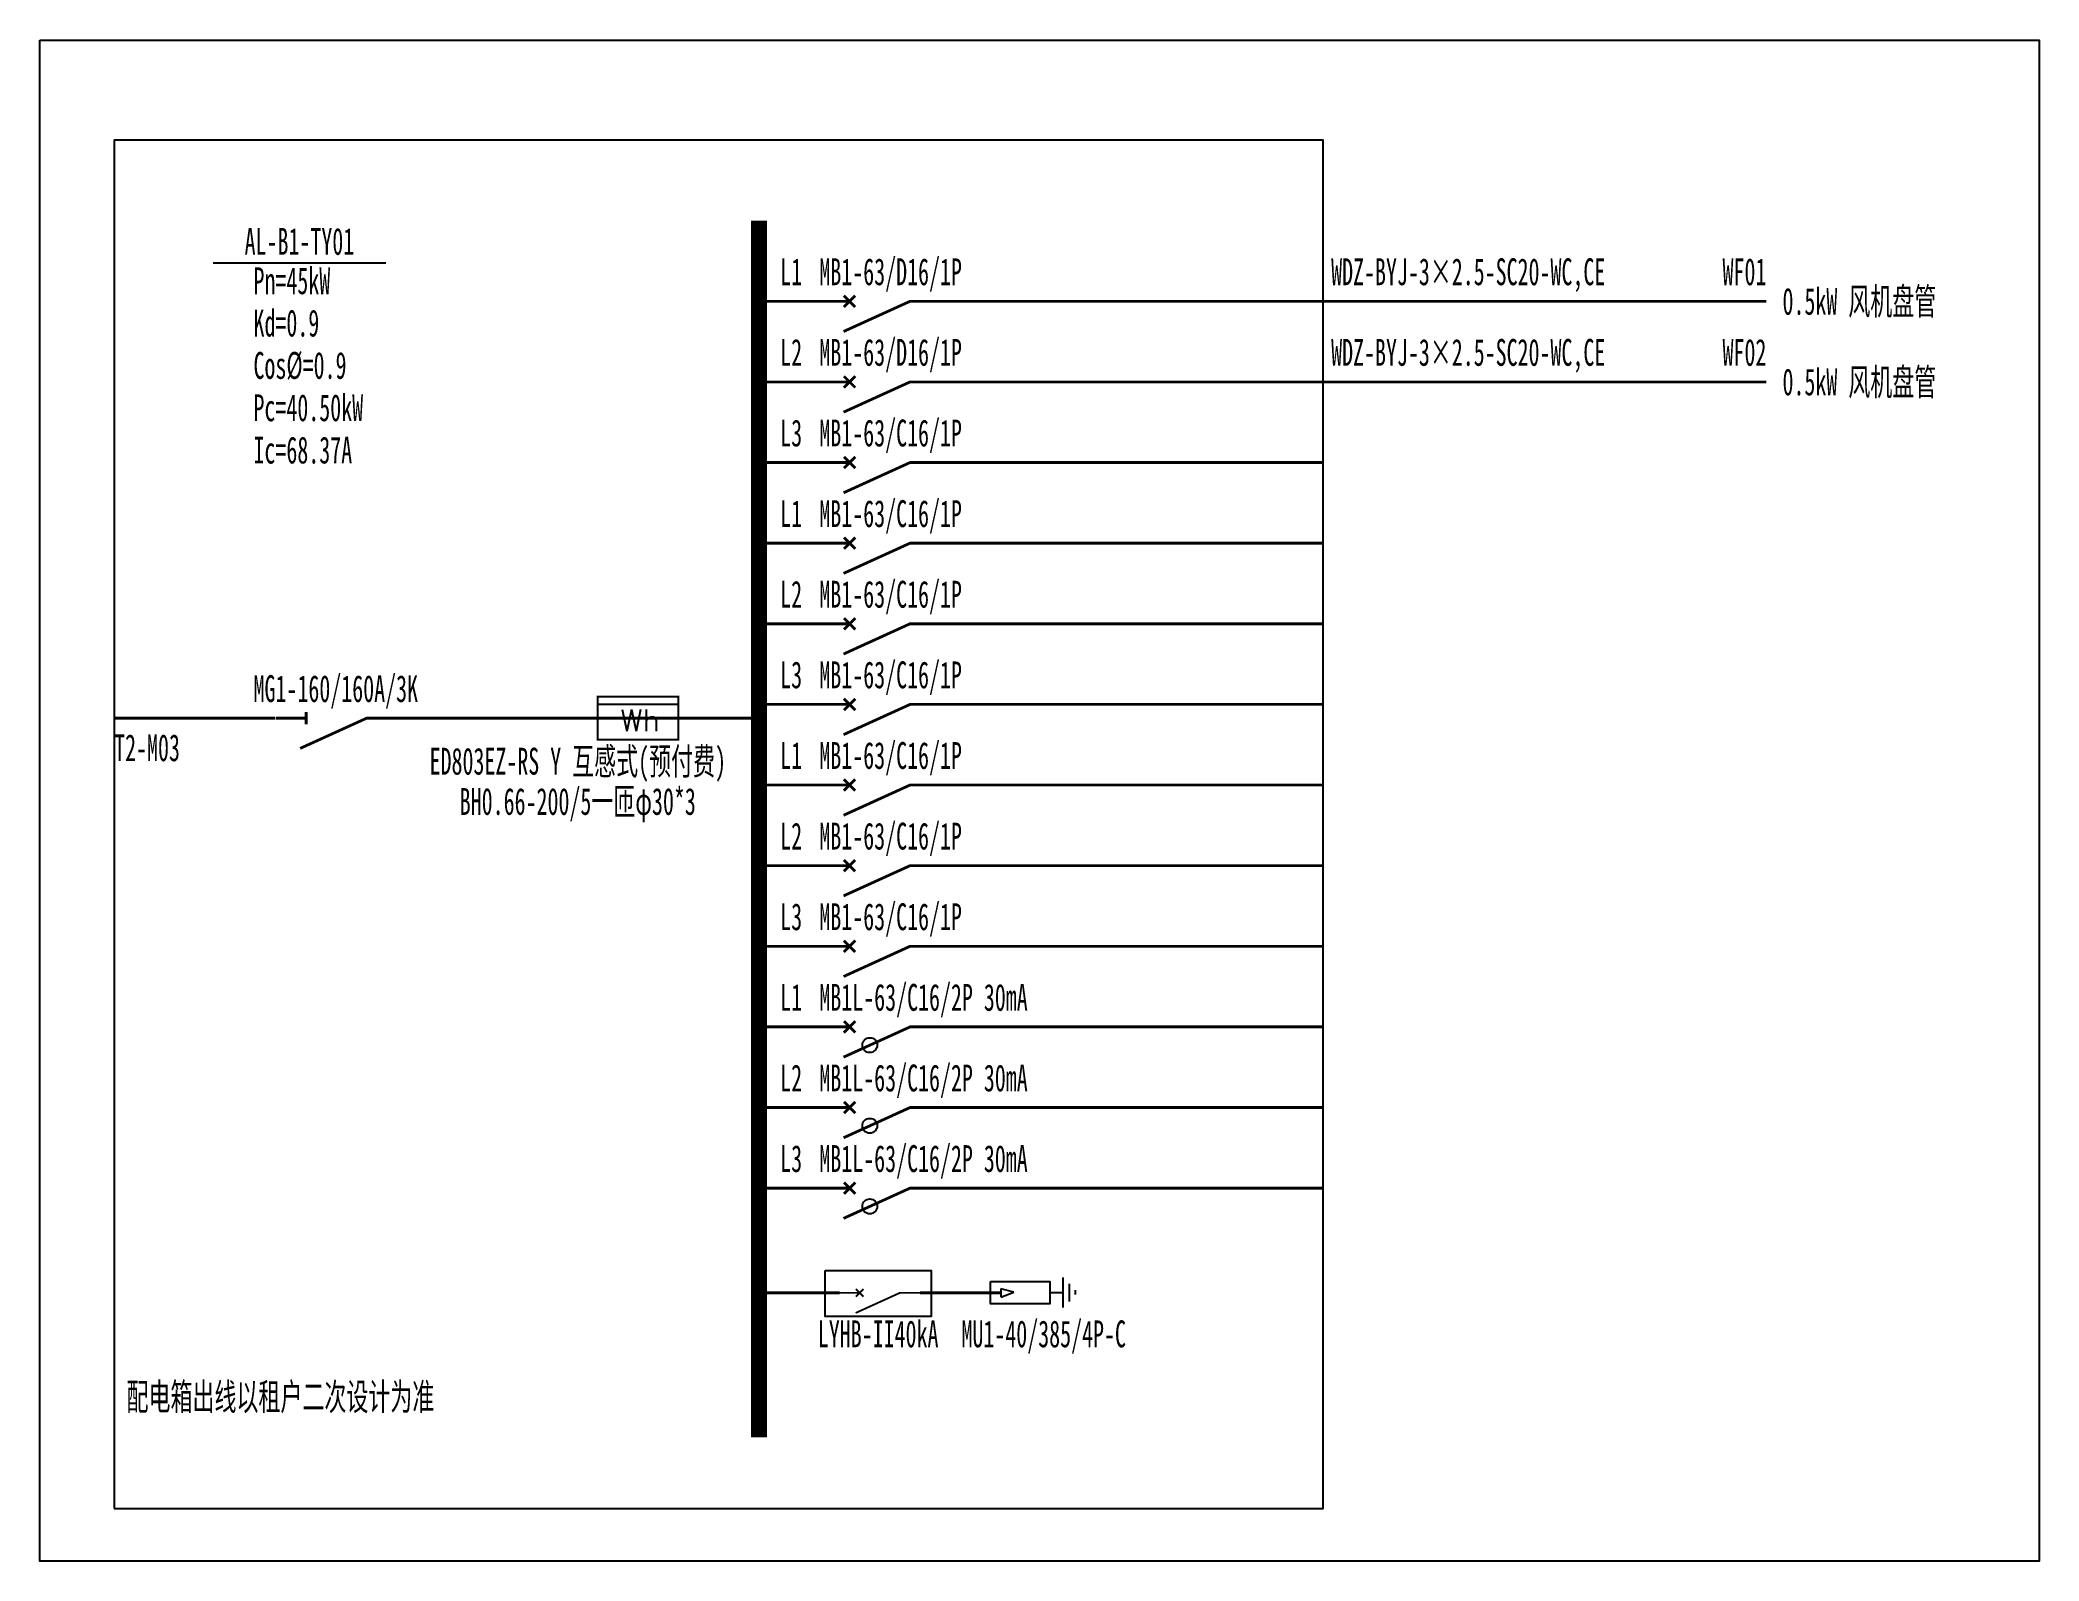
# Model space of a CAD drawing. Extents: x 1418005 to 1422469, y 419219 to 422615.
import ezdxf
from ezdxf.enums import TextEntityAlignment as Align

# ---------------------------------------------------------------- set-up
doc = ezdxf.new("R2010")
doc.units = 0
doc.header["$MEASUREMENT"] = 0
doc.layers.add('系统图', color=1, linetype='Continuous')
doc.styles.add('_SIMPLEX', font='simplex_.ttf', dxfattribs={"width": 0.6})
doc.styles.add('宋体', font='', dxfattribs={"width": 0.8, "height": 3.5})
doc.styles.get('宋体').set_extended_font_data('SimSun')

# ---------------------------------------------------------------- blocks, each defined once
blk = doc.blocks.new('$element$00000492')
blk.add_line((0.173, 0), (0.173, -1))
at = {"const_width": 0.0233}
blk.add_lwpolyline([(-0.267, 0), (0.267, 0), (0.267, -1), (-0.267, -1), (-0.267, 0)], dxfattribs=at)
at = {"style": '_SIMPLEX'}
blk.add_text('Wh', height=0.2667, rotation=270, dxfattribs=at).set_placement((-0.161, -0.281))
at = {"flags": 9}
blk.add_attdef('S', (0, 0), '', height=0.00000667, dxfattribs=at)
blk.add_attdef('S', (0, 0), '', height=0.00000667, dxfattribs=at)
blk.add_attdef('S', (0, 0), '', height=0.00000667, dxfattribs=at)
blk = doc.blocks.new('$element$00000497')
at = {"const_width": 0.0233}
for points in [[(0, 0), (0, -0.25)], [(0, -1), (0, -0.75), (-0.25, -0.2)], [(-0.047, -0.297), (0.047, -0.203)], [(-0.047, -0.203), (0.047, -0.297)]]:
    blk.add_lwpolyline(points, dxfattribs=at)
at = {"flags": 9}
blk.add_attdef('S', (0, 0), '', height=0.00000667, dxfattribs=at)
blk = doc.blocks.new('$element$00000525')
at = {"const_width": 0.0233}
for points in [[(0, 0), (0, -0.25)], [(-0.25, -0.2), (0, -0.75), (0, -1)], [(-0.047, -0.203), (0.047, -0.297)], [(0.047, -0.203), (-0.047, -0.297)]]:
    blk.add_lwpolyline(points, dxfattribs=at)
blk.add_circle((-0.151, -0.417), 0.0615)
at = {"flags": 9}
blk.add_attdef('S', (0, 0), '', height=0.00000667, dxfattribs=at)
blk = doc.blocks.new('$element$00000519')
at = {"const_width": 0.0233}
for points in [[(0, 0), (0, -0.25)], [(0, -1), (0, -0.75), (-0.25, -0.2)], [(-0.05, -0.25), (0.05, -0.25)]]:
    blk.add_lwpolyline(points, dxfattribs=at)
at = {"flags": 9}
blk.add_attdef('S', (0, 0), '', height=0.00000667, dxfattribs=at)

msp = doc.modelspace()

# ---------------------------------------------------------------- linework, layer by layer
at = {"color": 0, "linetype": 'ByBlock'}
for p, q in [((1418391.4, 422117.4), (1418777.5, 422117.4)), ((1420289.6, 419852.1), (1420289.6, 419784.9)), ((1420179.9, 419819.1), (1420150.6, 419827)), ((1420150.6, 419827), (1420150.6, 419808.8)), ((1420150.6, 419808.3), (1420179.9, 419819.1)), ((1420260.4, 419818.9), (1420288.5, 419818.9)), ((1420303.4, 419838.1), (1420303.4, 419798.8)), ((1420317.2, 419823.6), (1420317.2, 419813.9))]:
    msp.add_line(p, q, dxfattribs=at)
for points in [[(1418170.6, 419336.6), (1420870.6, 419336.6), (1420870.6, 422391.6), (1418170.6, 422391.6)], [(1419758.6, 419867.4), (1419995.2, 419867.4), (1419995.2, 419765.3), (1419758.6, 419765.3)], [(1420127.8, 419843.1), (1420260.6, 419843.1), (1420260.6, 419793), (1420127.8, 419793)]]:
    msp.add_lwpolyline(points, close=True, dxfattribs=at)
for points, const_width in [([(1419610.6, 422211.6), (1419610.6, 419495)], 36), ([(1419610.6, 422031.6), (1419745.6, 422031.6)], 6.3), ([(1420015.6, 422031.6), (1421860.6, 422031.6)], 6.3), ([(1419610.6, 421851.6), (1419745.6, 421851.6)], 6.3), ([(1420015.6, 421851.6), (1421860.6, 421851.6)], 6.3), ([(1419610.6, 421671.6), (1419745.6, 421671.6)], 6.3), ([(1420015.6, 421671.6), (1420870.6, 421671.6)], 6.3), ([(1419610.6, 421491.6), (1419745.6, 421491.6)], 6.3), ([(1420015.6, 421491.6), (1420870.6, 421491.6)], 6.3), ([(1419610.6, 421311.6), (1419745.6, 421311.6)], 6.3), ([(1420015.6, 421311.6), (1420870.6, 421311.6)], 6.3), ([(1418170.6, 421100.9), (1418530.6, 421100.9)], 6.3), ([(1418800.6, 421100.9), (1419610.6, 421100.9)], 6.3), ([(1419610.6, 421131.6), (1419745.6, 421131.6)], 6.3), ([(1420015.6, 421131.6), (1420870.6, 421131.6)], 6.3), ([(1419610.6, 420951.6), (1419745.6, 420951.6)], 6.3), ([(1420015.6, 420951.6), (1420870.6, 420951.6)], 6.3), ([(1419610.6, 420771.6), (1419745.6, 420771.6)], 6.3), ([(1420015.6, 420771.6), (1420870.6, 420771.6)], 6.3), ([(1419610.6, 420591.6), (1419745.6, 420591.6)], 6.3), ([(1420015.6, 420591.6), (1420870.6, 420591.6)], 6.3), ([(1419610.6, 420411.6), (1419745.6, 420411.6)], 6.3), ([(1420015.6, 420411.6), (1420870.6, 420411.6)], 6.3), ([(1419610.6, 420231.6), (1419745.6, 420231.6)], 6.3), ([(1420015.6, 420231.6), (1420870.6, 420231.6)], 6.3), ([(1419610.6, 420051.6), (1419745.6, 420051.6)], 6.3), ([(1420015.6, 420051.6), (1420870.6, 420051.6)], 6.3), ([(1419610.6, 419817.9), (1419790.6, 419817.9)], 6.3), ([(1419970.6, 419817.9), (1420150.6, 419817.9)], 6.3)]:
    msp.add_lwpolyline(points, dxfattribs=dict(at, const_width=const_width))
at = {"layer": '系统图'}
msp.add_lwpolyline([(1418005, 422615), (1422469.5, 422615), (1422469.5, 419219.1), (1418005, 419219.1)], close=True, dxfattribs=at)

# ---------------------------------------------------------------- block references
at = {"color": 0, "linetype": 'ByBlock', "rotation": 90}
for name, p, xscale, yscale, zscale in [('$element$00000497', (1419745.6, 422031.6), 270, 270, 270), ('$element$00000497', (1419745.6, 422031.6), 270, 270, 270), ('$element$00000497', (1419745.6, 421851.6), 270, 270, 270), ('$element$00000497', (1419745.6, 421851.6), 270, 270, 270), ('$element$00000497', (1419745.6, 421671.6), 270, 270, 270), ('$element$00000497', (1419745.6, 421491.6), 270, 270, 270), ('$element$00000497', (1419745.6, 421491.6), 270, 270, 270), ('$element$00000497', (1419745.6, 421311.6), 270, 270, 270), ('$element$00000497', (1419745.6, 421311.6), 270, 270, 270), ('$element$00000492', (1419250.6, 421100.9), 180, 180, 180), ('$element$00000497', (1419745.6, 421131.6), 270, 270, 270), ('$element$00000519', (1418532, 421100.9), 270, 270, 270), ('$element$00000497', (1419745.6, 420951.6), 270, 270, 270), ('$element$00000497', (1419745.6, 420951.6), 270, 270, 270), ('$element$00000497', (1419745.6, 420771.6), 270, 270, 270), ('$element$00000497', (1419745.6, 420771.6), 270, 270, 270), ('$element$00000497', (1419745.6, 420591.6), 270, 270, 270), ('$element$00000525', (1419745.6, 420411.6), 270, 270, 270), ('$element$00000525', (1419745.6, 420231.6), 270, 270, 270), ('$element$00000525', (1419745.6, 420051.6), 270, 270, 270), ('$element$00000497', (1419790.6, 419817.9), 180, 180, 180)]:
    msp.add_blockref(name, p, dxfattribs=dict(at, xscale=xscale, yscale=yscale, zscale=zscale))

# ---------------------------------------------------------------- texts
at = {"color": 0, "linetype": 'ByBlock', "style": '宋体', "width": 0.6}
for s, p in [('AL-B1-TY01', (1418584.4, 422117.4)), ('L1', (1419682.6, 422049.6)), ('L2', (1419682.6, 421869.6)), ('L3', (1419682.6, 421689.6)), ('L1', (1419682.6, 421509.6)), ('L2', (1419682.6, 421329.6)), ('L3', (1419682.6, 421149.6)), ('L1', (1419682.6, 420969.6)), ('L2', (1419682.6, 420789.6)), ('L3', (1419682.6, 420609.6)), ('L1', (1419682.6, 420429.6)), ('L2', (1419682.6, 420249.6)), ('L3', (1419682.6, 420069.6))]:
    msp.add_text(s, height=60, dxfattribs=at).set_placement(p, align=Align.BOTTOM_CENTER)
at = {"color": 110, "linetype": 'ByBlock', "style": '宋体', "width": 0.6}
for p in [(1419745.6, 422049.6), (1419745.6, 421869.6)]:
    msp.add_text('MB1-63/D16/1P', height=60, dxfattribs=at).set_placement(p, align=Align.BOTTOM_LEFT)
at = {"color": 0, "linetype": 'ByBlock', "style": '宋体', "width": 0.6}
for p in [(1420888.6, 422049.6), (1420888.6, 421869.6)]:
    msp.add_text('WDZ-BYJ-3×2.5-SC20-WC,CE', height=60, dxfattribs=at).set_placement(p, align=Align.BOTTOM_LEFT)
for s, p in [('WF01', (1421860.6, 422049.6)), ('WF02', (1421860.6, 421869.6))]:
    msp.add_text(s, height=60, dxfattribs=at).set_placement(p, align=Align.BOTTOM_RIGHT)
for s, p in [('Pn=45kW', (1418481.8, 422047.5)), ('Kd=0.9', (1418481.8, 421953)), ('Cos%%C=0.9', (1418481.8, 421858.5)), ('Pc=40.50kW', (1418481.8, 421764)), ('Ic=68.37A', (1418481.8, 421669.5)), ('配电箱出线以租户二次设计为准', (1418198.2, 419555.9))]:
    msp.add_text(s, height=60, dxfattribs=at).set_placement(p)
for p in [(1421896.6, 422031.6), (1421896.6, 421851.6)]:
    msp.add_text('0.5kW 风机盘管', height=60, dxfattribs=at).set_placement(p, align=Align.MIDDLE_LEFT)
at = {"color": 40, "linetype": 'ByBlock', "style": '宋体', "width": 0.6}
for p in [(1419745.6, 421689.6), (1419745.6, 421509.6), (1419745.6, 421329.6), (1419745.6, 421149.6), (1419745.6, 420969.6), (1419745.6, 420789.6), (1419745.6, 420609.6)]:
    msp.add_text('MB1-63/C16/1P', height=60, dxfattribs=at).set_placement(p, align=Align.BOTTOM_LEFT)
at = {"color": 1, "linetype": 'ByBlock', "style": '宋体', "width": 0.6}
msp.add_text('MG1-160/160A/3K', height=60, dxfattribs=at).set_placement((1418665.6, 421118.9), align=Align.BOTTOM_CENTER)
at = {"color": 0, "linetype": 'ByBlock', "style": '宋体', "width": 0.6}
msp.add_text('T2-M03', height=60, dxfattribs=at).set_placement((1418170.6, 421064.9), align=Align.TOP_LEFT)
at = {"color": 2, "linetype": 'ByBlock', "style": '宋体', "width": 0.6}
msp.add_text('ED803EZ-RS Y 互感式(预付费)', height=60, dxfattribs=at).set_placement((1419206.1, 421034.8), align=Align.TOP_CENTER)
at = {"color": 3, "linetype": 'ByBlock', "style": '宋体', "width": 0.6}
msp.add_text('BH0.66-200/5一匝φ30*3', height=60, dxfattribs=at).set_placement((1419206.1, 420945), align=Align.TOP_CENTER)
for p in [(1419745.6, 420429.6), (1419745.6, 420249.6), (1419745.6, 420069.6)]:
    msp.add_text('MB1L-63/C16/2P 30mA', height=60, dxfattribs=at).set_placement(p, align=Align.BOTTOM_LEFT)
at = {"color": 40, "linetype": 'ByBlock', "style": '宋体', "width": 0.6}
msp.add_text('LYHB-II40kA', height=60, dxfattribs=at).set_placement((1419876.9, 419756.3), align=Align.TOP_CENTER)
at = {"color": 30, "linetype": 'ByBlock', "style": '宋体', "width": 0.6}
msp.add_text('MU1-40/385/4P-C', height=60, dxfattribs=at).set_placement((1420246.6, 419756.3), align=Align.TOP_CENTER)

doc.saveas('drawing.dxf')
